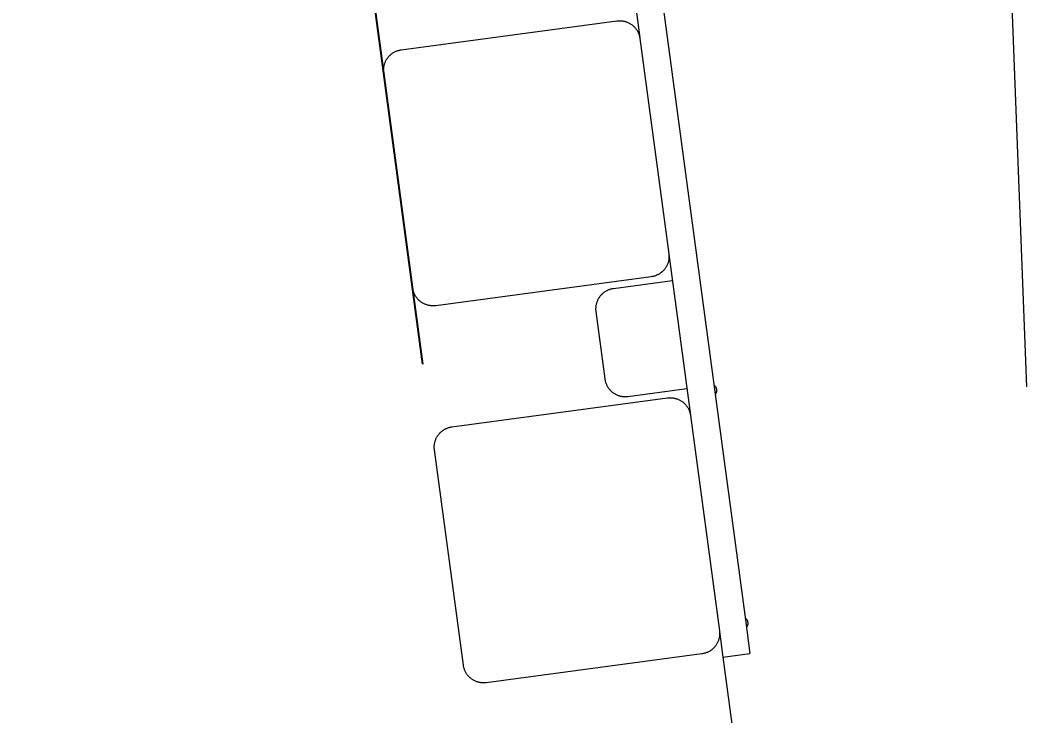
# Model space of a CAD drawing. Header units: inches. Extents: x -12 to 193, y -19 to 105.
# Drawn here: x 169.63 to 175.46, y 88.19 to 92.22 of the extents above; entities that cross this region are included whole.
import ezdxf

# ---------------------------------------------------------------- set-up
doc = ezdxf.new("R2010")
doc.units = ezdxf.units.IN
doc.layers.add('ZANO_R', color=7, linetype='Continuous', lineweight=0)
doc.layers.add('ZANO_W', color=1, linetype='Continuous', lineweight=0)
doc.styles.get("Standard").update_dxf_attribs({"font": 'arial.ttf'})
doc.dimstyles.new('amerykanie', dxfattribs={"dimtxt": 50, "dimasz": 50, "dimexe": 0.5, "dimexo": 0.5, "dimgap": 1, "dimtad": 1, "dimdec": 0, "dimzin": 0, "dimlunit": 5, "dimtxsty": 'Standard', "dimcen": 0.09, "dimclrd": 1, "dimclre": 1, "dimclrt": 1, "dimazin": 0, "dimtfac": 1, "dimtdec": 0, "dimtmove": 0, "dimatfit": 3, "dimfxl": 1, "dimtzin": 0, "dimarcsym": 1})

# ---------------------------------------------------------------- blocks, each defined once
blk = doc.blocks.new('*D370')
at = {"layer": 'ZANO_W', "color": 1, "lineweight": -2}
blk.add_line((171.9607, 90.2232), (171.5194, 93.5121), dxfattribs=at)
for start, end in [(78.71905, 88.18049), (97.64193, 180), (189.46144, 198.92289)]:
    blk.add_arc((172.3921, 87.0078), 6.0626, start, end, dxfattribs=at)
at = {"layer": 'ZANO_W', "color": 1}
for points in [[(172.5761, 93.2338), (172.5931, 92.9009), (171.5859, 93.0166)], [(166.5781, 86.025), (166.2459, 85.9975), (166.3295, 87.0078)]]:
    blk.add_solid(points, dxfattribs=at)
at = {"layer": 'ZANO_W', "color": 1, "insert": (166.8203, 91.8819), "char_height": 1.625, "attachment_point": 5, "rotation": 48.82097}
blk.add_mtext("82%%d21'", dxfattribs=at)

msp = doc.modelspace()

# ---------------------------------------------------------------- linework, layer by layer
at = {"layer": 'ZANO_R'}
for p, q in [((171.91266, 103.01551), (173.82781, 88.74185)), ((175.45768, 90.09261), (175.07388, 100.10631)), ((173.09146, 93.04567), (173.21641, 92.11438)), ((171.83534, 92.0456), (173.08399, 92.21313)), ((173.08399, 92.21313), (173.088, 92.2136)), ((173.088, 92.2136), (173.09202, 92.21393)), ((173.09202, 92.21393), (173.09605, 92.21412)), ((173.09605, 92.21412), (173.10008, 92.21418)), ((173.10008, 92.21418), (173.10411, 92.2141)), ((173.10411, 92.2141), (173.10814, 92.21388)), ((173.10814, 92.21388), (173.11215, 92.21352)), ((173.11215, 92.21352), (173.11616, 92.21303)), ((173.11616, 92.21303), (173.12014, 92.2124)), ((173.12014, 92.2124), (173.1241, 92.21163)), ((173.1241, 92.21163), (173.12803, 92.21073)), ((173.12803, 92.21073), (173.13193, 92.2097)), ((173.13193, 92.2097), (173.13579, 92.20853)), ((173.13579, 92.20853), (173.13961, 92.20723)), ((173.13961, 92.20723), (173.14338, 92.20581)), ((173.14338, 92.20581), (173.1471, 92.20425)), ((173.1471, 92.20425), (173.15077, 92.20257)), ((173.15077, 92.20257), (173.15437, 92.20076)), ((173.15437, 92.20076), (173.15792, 92.19884)), ((173.15792, 92.19884), (173.16139, 92.19679)), ((173.16139, 92.19679), (173.16479, 92.19462)), ((173.16479, 92.19462), (173.16812, 92.19234)), ((173.16812, 92.19234), (173.17137, 92.18995)), ((173.17137, 92.18995), (173.17453, 92.18745)), ((173.17453, 92.18745), (173.17761, 92.18484)), ((173.17761, 92.18484), (173.18059, 92.18213)), ((173.18059, 92.18213), (173.18348, 92.17932)), ((173.18348, 92.17932), (173.18628, 92.17641)), ((173.18628, 92.17641), (173.18897, 92.17341)), ((173.18897, 92.17341), (173.19156, 92.17031)), ((173.19156, 92.17031), (173.19404, 92.16713)), ((173.19404, 92.16713), (173.19641, 92.16387)), ((173.19641, 92.16387), (173.19867, 92.16053)), ((173.19867, 92.16053), (173.20081, 92.15711)), ((173.20081, 92.15711), (173.20284, 92.15363)), ((173.20284, 92.15363), (173.20474, 92.15007)), ((173.20474, 92.15007), (173.20652, 92.14645)), ((173.20652, 92.14645), (173.20818, 92.14278)), ((173.20818, 92.14278), (173.20971, 92.13905)), ((173.20971, 92.13905), (173.21112, 92.13527)), ((173.21112, 92.13527), (173.21239, 92.13144)), ((173.21239, 92.13144), (173.21353, 92.12757)), ((173.21353, 92.12757), (173.21454, 92.12367)), ((173.21454, 92.12367), (173.21541, 92.11973)), ((173.21541, 92.11973), (173.21616, 92.11577)), ((173.21616, 92.11577), (173.21676, 92.11178)), ((173.21676, 92.11178), (173.3843, 90.86313)), ((171.75033, 91.99023), (171.75249, 91.99363)), ((171.75249, 91.99363), (171.75477, 91.99696)), ((171.75477, 91.99696), (171.75717, 92.0002)), ((171.75717, 92.0002), (171.75967, 92.00337)), ((171.75967, 92.00337), (171.76227, 92.00644)), ((171.76227, 92.00644), (171.76499, 92.00943)), ((171.76499, 92.00943), (171.7678, 92.01232)), ((171.7678, 92.01232), (171.77071, 92.01511)), ((171.77071, 92.01511), (171.77371, 92.01781)), ((171.77371, 92.01781), (171.7768, 92.02039)), ((171.7768, 92.02039), (171.77998, 92.02287)), ((171.77998, 92.02287), (171.78324, 92.02525)), ((171.78324, 92.02525), (171.78659, 92.0275)), ((171.78659, 92.0275), (171.79, 92.02965)), ((171.79, 92.02965), (171.79349, 92.03167)), ((171.79349, 92.03167), (171.79705, 92.03358)), ((171.79705, 92.03358), (171.80066, 92.03536)), ((171.80066, 92.03536), (171.80434, 92.03702)), ((171.80434, 92.03702), (171.80807, 92.03855)), ((171.80807, 92.03855), (171.81185, 92.03995)), ((171.81185, 92.03995), (171.81568, 92.04123)), ((171.81568, 92.04123), (171.81955, 92.04237)), ((171.81955, 92.04237), (171.82345, 92.04338)), ((171.82345, 92.04338), (171.82739, 92.04425)), ((171.82739, 92.04425), (171.83135, 92.04499)), ((171.83135, 92.04499), (171.83534, 92.0456)), ((171.73302, 91.93295), (171.73324, 91.93697)), ((171.73324, 91.93697), (171.73359, 91.94099)), ((171.73359, 91.94099), (171.73409, 91.94499)), ((171.73409, 91.94499), (171.73472, 91.94898)), ((171.73472, 91.94898), (171.73548, 91.95294)), ((171.73548, 91.95294), (171.73638, 91.95687)), ((171.73638, 91.95687), (171.73742, 91.96077)), ((171.73742, 91.96077), (171.73859, 91.96463)), ((171.73859, 91.96463), (171.73988, 91.96845)), ((171.73988, 91.96845), (171.74131, 91.97222)), ((171.74131, 91.97222), (171.74287, 91.97594)), ((171.74287, 91.97594), (171.74455, 91.9796)), ((171.74455, 91.9796), (171.74635, 91.98321)), ((171.74635, 91.98321), (171.74828, 91.98675)), ((171.74828, 91.98675), (171.75033, 91.99023)), ((171.73294, 91.92891), (171.73302, 91.93295)), ((171.73299, 91.92488), (171.73294, 91.92891)), ((171.73319, 91.92085), (171.73299, 91.92488)), ((171.73352, 91.91683), (171.73319, 91.92085)), ((171.73398, 91.91283), (171.73352, 91.91683)), ((171.90152, 90.66418), (171.73398, 91.91283)), ((173.38356, 90.82698), (173.3828, 90.82302)), ((173.38419, 90.83096), (173.38356, 90.82698)), ((173.38469, 90.83496), (173.38419, 90.83096)), ((173.3843, 90.86313), (173.38476, 90.85912)), ((173.38464, 90.86053), (173.5096, 89.92923)), ((173.38504, 90.83898), (173.38469, 90.83496)), ((173.38476, 90.85912), (173.38509, 90.8551)), ((173.38526, 90.84301), (173.38504, 90.83898)), ((173.38509, 90.8551), (173.38529, 90.85107)), ((173.38534, 90.84704), (173.38526, 90.84301)), ((173.38529, 90.85107), (173.38534, 90.84704)), ((173.35601, 90.76951), (173.35329, 90.76653)), ((173.35861, 90.77259), (173.35601, 90.76951)), ((173.36112, 90.77575), (173.35861, 90.77259)), ((173.36351, 90.779), (173.36112, 90.77575)), ((173.36579, 90.78232), (173.36351, 90.779)), ((173.36795, 90.78573), (173.36579, 90.78232)), ((173.37, 90.7892), (173.36795, 90.78573)), ((173.37193, 90.79274), (173.37, 90.7892)), ((173.37373, 90.79635), (173.37193, 90.79274)), ((173.37541, 90.80002), (173.37373, 90.79635)), ((173.37697, 90.80374), (173.37541, 90.80002)), ((173.3784, 90.80751), (173.37697, 90.80374)), ((173.3797, 90.81133), (173.3784, 90.80751)), ((173.38086, 90.81519), (173.3797, 90.81133)), ((173.3819, 90.81909), (173.38086, 90.81519)), ((173.3828, 90.82302), (173.3819, 90.81909)), ((173.28294, 90.73036), (172.03429, 90.56282)), ((173.28693, 90.73096), (173.28294, 90.73036)), ((173.29089, 90.7317), (173.28693, 90.73096)), ((173.29483, 90.73258), (173.29089, 90.7317)), ((173.29873, 90.73359), (173.29483, 90.73258)), ((173.3026, 90.73473), (173.29873, 90.73359)), ((173.30643, 90.736), (173.3026, 90.73473)), ((173.31021, 90.7374), (173.30643, 90.736)), ((173.31394, 90.73894), (173.31021, 90.7374)), ((173.31762, 90.74059), (173.31394, 90.73894)), ((173.32124, 90.74238), (173.31762, 90.74059)), ((173.32479, 90.74428), (173.32124, 90.74238)), ((173.32828, 90.74631), (173.32479, 90.74428)), ((173.33169, 90.74845), (173.32828, 90.74631)), ((173.33504, 90.75071), (173.33169, 90.74845)), ((173.3383, 90.75308), (173.33504, 90.75071)), ((173.34148, 90.75556), (173.3383, 90.75308)), ((173.34457, 90.75815), (173.34148, 90.75556)), ((173.34757, 90.76084), (173.34457, 90.75815)), ((173.35048, 90.76363), (173.34757, 90.76084)), ((173.35329, 90.76653), (173.35048, 90.76363)), ((171.90213, 90.66019), (171.90152, 90.66418)), ((171.90287, 90.65622), (171.90213, 90.66019)), ((171.90374, 90.65229), (171.90287, 90.65622)), ((171.90475, 90.64838), (171.90374, 90.65229)), ((173.03208, 90.65256), (173.0284, 90.6509)), ((173.03581, 90.65409), (173.03208, 90.65256)), ((173.03959, 90.65549), (173.03581, 90.65409)), ((173.04342, 90.65676), (173.03959, 90.65549)), ((173.04728, 90.65791), (173.04342, 90.65676)), ((173.05119, 90.65891), (173.04728, 90.65791)), ((173.05513, 90.65979), (173.05119, 90.65891)), ((173.05909, 90.66053), (173.05513, 90.65979)), ((173.06308, 90.66113), (173.05909, 90.66053)), ((173.40524, 90.70704), (173.06308, 90.66113)), ((171.90589, 90.64451), (171.90475, 90.64838)), ((171.90716, 90.64069), (171.90589, 90.64451)), ((171.90857, 90.63691), (171.90716, 90.64069)), ((171.9101, 90.63318), (171.90857, 90.63691)), ((171.91176, 90.6295), (171.9101, 90.63318)), ((171.91354, 90.62588), (171.91176, 90.6295)), ((171.91544, 90.62233), (171.91354, 90.62588)), ((171.91747, 90.61884), (171.91544, 90.62233)), ((171.91961, 90.61542), (171.91747, 90.61884)), ((171.92187, 90.61208), (171.91961, 90.61542)), ((171.92424, 90.60882), (171.92187, 90.61208)), ((171.92672, 90.60564), (171.92424, 90.60882)), ((171.92931, 90.60255), (171.92672, 90.60564)), ((171.932, 90.59954), (171.92931, 90.60255)), ((171.9348, 90.59664), (171.932, 90.59954)), ((171.93769, 90.59382), (171.9348, 90.59664)), ((171.94067, 90.59111), (171.93769, 90.59382)), ((172.97229, 90.59514), (172.9706, 90.59148)), ((172.97409, 90.59875), (172.97229, 90.59514)), ((172.97602, 90.60229), (172.97409, 90.59875)), ((172.97807, 90.60577), (172.97602, 90.60229)), ((172.98023, 90.60917), (172.97807, 90.60577)), ((172.98251, 90.6125), (172.98023, 90.60917)), ((172.9849, 90.61574), (172.98251, 90.6125)), ((172.9874, 90.61891), (172.9849, 90.61574)), ((172.99001, 90.62198), (172.9874, 90.61891)), ((172.99272, 90.62497), (172.99001, 90.62198)), ((172.99554, 90.62786), (172.99272, 90.62497)), ((172.99845, 90.63065), (172.99554, 90.62786)), ((173.00145, 90.63334), (172.99845, 90.63065)), ((173.00454, 90.63593), (173.00145, 90.63334)), ((173.00772, 90.63841), (173.00454, 90.63593)), ((173.01098, 90.64078), (173.00772, 90.63841)), ((173.01432, 90.64304), (173.01098, 90.64078)), ((173.01774, 90.64519), (173.01432, 90.64304)), ((173.02123, 90.64721), (173.01774, 90.64519)), ((173.02478, 90.64912), (173.02123, 90.64721)), ((173.0284, 90.6509), (173.02478, 90.64912)), ((171.94375, 90.5885), (171.94067, 90.59111)), ((171.94691, 90.586), (171.94375, 90.5885)), ((171.95016, 90.58361), (171.94691, 90.586)), ((171.95349, 90.58133), (171.95016, 90.58361)), ((171.95689, 90.57916), (171.95349, 90.58133)), ((171.96036, 90.57712), (171.95689, 90.57916)), ((171.96391, 90.57519), (171.96036, 90.57712)), ((171.96751, 90.57338), (171.96391, 90.57519)), ((171.97118, 90.5717), (171.96751, 90.57338)), ((171.9749, 90.57015), (171.97118, 90.5717)), ((171.97867, 90.56872), (171.9749, 90.57015)), ((171.98249, 90.56742), (171.97867, 90.56872)), ((171.98635, 90.56626), (171.98249, 90.56742)), ((171.99025, 90.56522), (171.98635, 90.56626)), ((171.99418, 90.56432), (171.99025, 90.56522)), ((171.99814, 90.56356), (171.99418, 90.56432)), ((172.00212, 90.56292), (171.99814, 90.56356)), ((172.00613, 90.56243), (172.00212, 90.56292)), ((172.01014, 90.56207), (172.00613, 90.56243)), ((172.01417, 90.56185), (172.01014, 90.56207)), ((172.0182, 90.56177), (172.01417, 90.56185)), ((172.02224, 90.56183), (172.0182, 90.56177)), ((172.02626, 90.56202), (172.02224, 90.56183)), ((172.03028, 90.56235), (172.02626, 90.56202)), ((172.03429, 90.56282), (172.03028, 90.56235)), ((172.96076, 90.54849), (172.96067, 90.54445)), ((172.96067, 90.54445), (172.96073, 90.54042)), ((172.96073, 90.54042), (172.96092, 90.53639)), ((172.96098, 90.55251), (172.96076, 90.54849)), ((172.96092, 90.53639), (172.96125, 90.53237)), ((172.96133, 90.55653), (172.96098, 90.55251)), ((172.96183, 90.56053), (172.96133, 90.55653)), ((172.96246, 90.56452), (172.96183, 90.56053)), ((172.96322, 90.56848), (172.96246, 90.56452)), ((172.96412, 90.57241), (172.96322, 90.56848)), ((172.96516, 90.5763), (172.96412, 90.57241)), ((172.96632, 90.58017), (172.96516, 90.5763)), ((172.96762, 90.58398), (172.96632, 90.58017)), ((172.96905, 90.58776), (172.96762, 90.58398)), ((172.9706, 90.59148), (172.96905, 90.58776)), ((172.96125, 90.53237), (172.96172, 90.52837)), ((172.96172, 90.52837), (173.01408, 90.13816)), ((173.01408, 90.13816), (173.01468, 90.13418)), ((173.01468, 90.13418), (173.01542, 90.13021)), ((173.01542, 90.13021), (173.0163, 90.12627)), ((173.0163, 90.12627), (173.01731, 90.12237)), ((173.01731, 90.12237), (173.01845, 90.1185)), ((173.01845, 90.1185), (173.01972, 90.11468)), ((173.01972, 90.11468), (173.02112, 90.11089)), ((173.02112, 90.11089), (173.02266, 90.10716)), ((173.02266, 90.10716), (173.02431, 90.10349)), ((173.02431, 90.10349), (173.0261, 90.09987)), ((173.0261, 90.09987), (173.028, 90.09631)), ((173.028, 90.09631), (173.03003, 90.09283)), ((173.03003, 90.09283), (173.03217, 90.08941)), ((173.03217, 90.08941), (173.03443, 90.08607)), ((173.03443, 90.08607), (173.0368, 90.08281)), ((173.0368, 90.08281), (173.03928, 90.07963)), ((173.03928, 90.07963), (173.04187, 90.07653)), ((173.04187, 90.07653), (173.04456, 90.07353)), ((173.04456, 90.07353), (173.04735, 90.07062)), ((173.04735, 90.07062), (173.05025, 90.06781)), ((173.14685, 90.03681), (173.48901, 90.08272)), ((173.64509, 90.10366), (173.64614, 90.10283)), ((173.64614, 90.10283), (173.64717, 90.10196)), ((173.64717, 90.10196), (173.64816, 90.10105)), ((173.64816, 90.10105), (173.64913, 90.10012)), ((173.64913, 90.10012), (173.65006, 90.09915)), ((173.65006, 90.09915), (173.65095, 90.09814)), ((173.65095, 90.09814), (173.65182, 90.09711)), ((173.65182, 90.09711), (173.65264, 90.09605)), ((173.65264, 90.09605), (173.65343, 90.09497)), ((173.65343, 90.09497), (173.65419, 90.09385)), ((173.65419, 90.09385), (173.6549, 90.09271)), ((173.6549, 90.09271), (173.65558, 90.09155)), ((173.65558, 90.09155), (173.65621, 90.09037)), ((173.65621, 90.09037), (173.65681, 90.08916)), ((173.65681, 90.08916), (173.65736, 90.08793)), ((173.65736, 90.08793), (173.65787, 90.08669)), ((173.65787, 90.08669), (173.65834, 90.08543)), ((173.65834, 90.08543), (173.65876, 90.08416)), ((173.65876, 90.08416), (173.65914, 90.08287)), ((173.65914, 90.08287), (173.65948, 90.08156)), ((173.65948, 90.08156), (173.65977, 90.08025)), ((173.65977, 90.08025), (173.66002, 90.07893)), ((173.66002, 90.07893), (173.66022, 90.0776)), ((173.66022, 90.0776), (173.66037, 90.07627)), ((173.66047, 90.06955), (173.66035, 90.06821)), ((173.66037, 90.07627), (173.66048, 90.07493)), ((173.66054, 90.0709), (173.66047, 90.06955)), ((173.66048, 90.07493), (173.66055, 90.07358)), ((173.66057, 90.07224), (173.66054, 90.0709)), ((173.66055, 90.07358), (173.66057, 90.07224)), ((172.12853, 89.86045), (173.37718, 90.02799)), ((173.05025, 90.06781), (173.05323, 90.0651)), ((173.05323, 90.0651), (173.05631, 90.06249)), ((173.05631, 90.06249), (173.05947, 90.05999)), ((173.05947, 90.05999), (173.06272, 90.0576)), ((173.06272, 90.0576), (173.06604, 90.05532)), ((173.06604, 90.05532), (173.06945, 90.05315)), ((173.06945, 90.05315), (173.07292, 90.0511)), ((173.07292, 90.0511), (173.07646, 90.04918)), ((173.07646, 90.04918), (173.08007, 90.04737)), ((173.08007, 90.04737), (173.08374, 90.04569)), ((173.08374, 90.04569), (173.08746, 90.04413)), ((173.08746, 90.04413), (173.09123, 90.04271)), ((173.09123, 90.04271), (173.09505, 90.04141)), ((173.09505, 90.04141), (173.09891, 90.04024)), ((173.09891, 90.04024), (173.10281, 90.03921)), ((173.10281, 90.03921), (173.10674, 90.03831)), ((173.10674, 90.03831), (173.1107, 90.03754)), ((173.1107, 90.03754), (173.11468, 90.03691)), ((173.11468, 90.03691), (173.11868, 90.03642)), ((173.11868, 90.03642), (173.1227, 90.03606)), ((173.1227, 90.03606), (173.12673, 90.03584)), ((173.12673, 90.03584), (173.13076, 90.03576)), ((173.13076, 90.03576), (173.13479, 90.03582)), ((173.13479, 90.03582), (173.13882, 90.03601)), ((173.13882, 90.03601), (173.14284, 90.03634)), ((173.14284, 90.03634), (173.14685, 90.03681)), ((173.37718, 90.02799), (173.38119, 90.02846)), ((173.38119, 90.02846), (173.38521, 90.02879)), ((173.38521, 90.02879), (173.38923, 90.02898)), ((173.38923, 90.02898), (173.39327, 90.02904)), ((173.39327, 90.02904), (173.3973, 90.02896)), ((173.3973, 90.02896), (173.40133, 90.02874)), ((173.40133, 90.02874), (173.40534, 90.02838)), ((173.40534, 90.02838), (173.40935, 90.02789)), ((173.40935, 90.02789), (173.41333, 90.02726)), ((173.41333, 90.02726), (173.41729, 90.02649)), ((173.41729, 90.02649), (173.42122, 90.02559)), ((173.42122, 90.02559), (173.42512, 90.02456)), ((173.42512, 90.02456), (173.42898, 90.02339)), ((173.42898, 90.02339), (173.4328, 90.02209)), ((173.4328, 90.02209), (173.43657, 90.02066)), ((173.43657, 90.02066), (173.44029, 90.01911)), ((173.44029, 90.01911), (173.44396, 90.01743)), ((173.44396, 90.01743), (173.44756, 90.01562)), ((173.44756, 90.01562), (173.4511, 90.01369)), ((173.4511, 90.01369), (173.45458, 90.01165)), ((173.45458, 90.01165), (173.45798, 90.00948)), ((173.65329, 90.04956), (173.65249, 90.04848)), ((173.65405, 90.05067), (173.65329, 90.04956)), ((173.65477, 90.0518), (173.65405, 90.05067)), ((173.65545, 90.05296), (173.65477, 90.0518)), ((173.6561, 90.05414), (173.65545, 90.05296)), ((173.6567, 90.05534), (173.6561, 90.05414)), ((173.65726, 90.05656), (173.6567, 90.05534)), ((173.65778, 90.05781), (173.65726, 90.05656)), ((173.65825, 90.05906), (173.65778, 90.05781)), ((173.65868, 90.06034), (173.65825, 90.05906)), ((173.65907, 90.06162), (173.65868, 90.06034)), ((173.65942, 90.06292), (173.65907, 90.06162)), ((173.65972, 90.06423), (173.65942, 90.06292)), ((173.65997, 90.06555), (173.65972, 90.06423)), ((173.66018, 90.06688), (173.65997, 90.06555)), ((173.66035, 90.06821), (173.66018, 90.06688)), ((173.45798, 90.00948), (173.46131, 90.0072)), ((173.46131, 90.0072), (173.46456, 90.00481)), ((173.46456, 90.00481), (173.46772, 90.00231)), ((173.46772, 90.00231), (173.47079, 89.9997)), ((173.47079, 89.9997), (173.47378, 89.99699)), ((173.47378, 89.99699), (173.47667, 89.99418)), ((173.47667, 89.99418), (173.47946, 89.99127)), ((173.47946, 89.99127), (173.48216, 89.98827)), ((173.48216, 89.98827), (173.48475, 89.98517)), ((173.48475, 89.98517), (173.48723, 89.98199)), ((173.48723, 89.98199), (173.4896, 89.97873)), ((173.4896, 89.97873), (173.49186, 89.97539)), ((173.49186, 89.97539), (173.494, 89.97197)), ((173.494, 89.97197), (173.49602, 89.96849)), ((173.49602, 89.96849), (173.49793, 89.96493)), ((173.49793, 89.96493), (173.49971, 89.96131)), ((173.49971, 89.96131), (173.50137, 89.95764)), ((173.50137, 89.95764), (173.5029, 89.95391)), ((173.5029, 89.95391), (173.5043, 89.95012)), ((173.5043, 89.95012), (173.50558, 89.9463)), ((173.50558, 89.9463), (173.50672, 89.94243)), ((173.50672, 89.94243), (173.50773, 89.93852)), ((173.50773, 89.93852), (173.5086, 89.93459)), ((173.5086, 89.93459), (173.50934, 89.93062)), ((173.50934, 89.93062), (173.50995, 89.92664)), ((173.50995, 89.92664), (173.67748, 88.67798)), ((172.06999, 89.83525), (172.07317, 89.83773)), ((172.07317, 89.83773), (172.07643, 89.8401)), ((172.07643, 89.8401), (172.07977, 89.84236)), ((172.07977, 89.84236), (172.08319, 89.84451)), ((172.08319, 89.84451), (172.08668, 89.84653)), ((172.08668, 89.84653), (172.09023, 89.84844)), ((172.09023, 89.84844), (172.09385, 89.85022)), ((172.09385, 89.85022), (172.09753, 89.85188)), ((172.09753, 89.85188), (172.10126, 89.85341)), ((172.10126, 89.85341), (172.10504, 89.85481)), ((172.10504, 89.85481), (172.10887, 89.85608)), ((172.10887, 89.85608), (172.11273, 89.85723)), ((172.11273, 89.85723), (172.11664, 89.85823)), ((172.11664, 89.85823), (172.12058, 89.85911)), ((172.12058, 89.85911), (172.12454, 89.85985)), ((172.12454, 89.85985), (172.12853, 89.86045)), ((172.03061, 89.77562), (172.03177, 89.77949)), ((172.03177, 89.77949), (172.03307, 89.7833)), ((172.03307, 89.7833), (172.0345, 89.78708)), ((172.0345, 89.78708), (172.03605, 89.7908)), ((172.03605, 89.7908), (172.03774, 89.79446)), ((172.03774, 89.79446), (172.03954, 89.79807)), ((172.03954, 89.79807), (172.04147, 89.80161)), ((172.04147, 89.80161), (172.04352, 89.80509)), ((172.04352, 89.80509), (172.04568, 89.80849)), ((172.04568, 89.80849), (172.04796, 89.81181)), ((172.04796, 89.81181), (172.05035, 89.81506)), ((172.05035, 89.81506), (172.05285, 89.81823)), ((172.05285, 89.81823), (172.05546, 89.8213)), ((172.05546, 89.8213), (172.05817, 89.82429)), ((172.05817, 89.82429), (172.06099, 89.82718)), ((172.06099, 89.82718), (172.0639, 89.82997)), ((172.0639, 89.82997), (172.0669, 89.83266)), ((172.0669, 89.83266), (172.06999, 89.83525)), ((172.02612, 89.74377), (172.02621, 89.74781)), ((172.02618, 89.73974), (172.02612, 89.74377)), ((172.02637, 89.73571), (172.02618, 89.73974)), ((172.02621, 89.74781), (172.02643, 89.75183)), ((172.0267, 89.73169), (172.02637, 89.73571)), ((172.02643, 89.75183), (172.02678, 89.75585)), ((172.02717, 89.72769), (172.0267, 89.73169)), ((172.02678, 89.75585), (172.02728, 89.75985)), ((172.19471, 88.47903), (172.02717, 89.72769)), ((172.02728, 89.75985), (172.02791, 89.76384)), ((172.02791, 89.76384), (172.02867, 89.7678)), ((172.02867, 89.7678), (172.02957, 89.77173)), ((172.02957, 89.77173), (172.03061, 89.77562)), ((173.82616, 88.75411), (173.82722, 88.75327)), ((173.82722, 88.75327), (173.82824, 88.75241)), ((173.82781, 88.74185), (173.85398, 88.54675)), ((173.82824, 88.75241), (173.82924, 88.7515)), ((173.82924, 88.7515), (173.8302, 88.75056)), ((173.8302, 88.75056), (173.83113, 88.74959)), ((173.83113, 88.74959), (173.83203, 88.74859)), ((173.83203, 88.74859), (173.83289, 88.74756)), ((173.83289, 88.74756), (173.83372, 88.7465)), ((173.83372, 88.7465), (173.83451, 88.74542)), ((173.83451, 88.74542), (173.83526, 88.7443)), ((173.83526, 88.7443), (173.83598, 88.74316)), ((173.83598, 88.74316), (173.83665, 88.742)), ((173.83665, 88.742), (173.83729, 88.74082)), ((173.83729, 88.74082), (173.83788, 88.73961)), ((173.83788, 88.73961), (173.83843, 88.73838)), ((173.83843, 88.73838), (173.83894, 88.73714)), ((173.83894, 88.73714), (173.83941, 88.73588)), ((173.83941, 88.73588), (173.83984, 88.7346)), ((173.83984, 88.7346), (173.84022, 88.73331)), ((173.84022, 88.73331), (173.84055, 88.73201)), ((173.84055, 88.73201), (173.84084, 88.7307)), ((173.84084, 88.7307), (173.84109, 88.72938)), ((173.84109, 88.72938), (173.84129, 88.72805)), ((173.84129, 88.72805), (173.84145, 88.72672)), ((173.67748, 88.67798), (173.67795, 88.67398)), ((173.67783, 88.67539), (173.6979, 88.5258)), ((173.67795, 88.67398), (173.67828, 88.66996)), ((173.67828, 88.66996), (173.67848, 88.66593)), ((173.83436, 88.70001), (173.83357, 88.69893)), ((173.83512, 88.70112), (173.83436, 88.70001)), ((173.83584, 88.70225), (173.83512, 88.70112)), ((173.83653, 88.70341), (173.83584, 88.70225)), ((173.83717, 88.70459), (173.83653, 88.70341)), ((173.83777, 88.70579), (173.83717, 88.70459)), ((173.83833, 88.70701), (173.83777, 88.70579)), ((173.83885, 88.70825), (173.83833, 88.70701)), ((173.83933, 88.70951), (173.83885, 88.70825)), ((173.83976, 88.71078), (173.83933, 88.70951)), ((173.84015, 88.71207), (173.83976, 88.71078)), ((173.84049, 88.71337), (173.84015, 88.71207)), ((173.84079, 88.71468), (173.84049, 88.71337)), ((173.84105, 88.716), (173.84079, 88.71468)), ((173.84126, 88.71733), (173.84105, 88.716)), ((173.84142, 88.71866), (173.84126, 88.71733)), ((173.84154, 88.72), (173.84142, 88.71866)), ((173.84145, 88.72672), (173.84156, 88.72538)), ((173.84161, 88.72134), (173.84154, 88.72)), ((173.84156, 88.72538), (173.84162, 88.72403)), ((173.84164, 88.72269), (173.84161, 88.72134)), ((173.84162, 88.72403), (173.84164, 88.72269)), ((173.66692, 88.61121), (173.66512, 88.6076)), ((173.6686, 88.61487), (173.66692, 88.61121)), ((173.67016, 88.61859), (173.6686, 88.61487)), ((173.67159, 88.62237), (173.67016, 88.61859)), ((173.67288, 88.62619), (173.67159, 88.62237)), ((173.67405, 88.63005), (173.67288, 88.62619)), ((173.67508, 88.63394), (173.67405, 88.63005)), ((173.67598, 88.63788), (173.67508, 88.63394)), ((173.67675, 88.64183), (173.67598, 88.63788)), ((173.67738, 88.64582), (173.67675, 88.64183)), ((173.67787, 88.64982), (173.67738, 88.64582)), ((173.67823, 88.65384), (173.67787, 88.64982)), ((173.67845, 88.65787), (173.67823, 88.65384)), ((173.67853, 88.6619), (173.67845, 88.65787)), ((173.67848, 88.66593), (173.67853, 88.6619)), ((173.60713, 88.55379), (173.6034, 88.55226)), ((173.61081, 88.55545), (173.60713, 88.55379)), ((173.61442, 88.55723), (173.61081, 88.55545)), ((173.61798, 88.55914), (173.61442, 88.55723)), ((173.62147, 88.56116), (173.61798, 88.55914)), ((173.62488, 88.56331), (173.62147, 88.56116)), ((173.62822, 88.56557), (173.62488, 88.56331)), ((173.63149, 88.56794), (173.62822, 88.56557)), ((173.63467, 88.57042), (173.63149, 88.56794)), ((173.63776, 88.57301), (173.63467, 88.57042)), ((173.64076, 88.5757), (173.63776, 88.57301)), ((173.64367, 88.57849), (173.64076, 88.5757)), ((173.64648, 88.58138), (173.64367, 88.57849)), ((173.64919, 88.58437), (173.64648, 88.58138)), ((173.6518, 88.58744), (173.64919, 88.58437)), ((173.6543, 88.59061), (173.6518, 88.58744)), ((173.6567, 88.59386), (173.6543, 88.59061)), ((173.65898, 88.59718), (173.6567, 88.59386)), ((173.66114, 88.60058), (173.65898, 88.59718)), ((173.66319, 88.60406), (173.66114, 88.60058)), ((173.66512, 88.6076), (173.66319, 88.60406)), ((173.57613, 88.54522), (172.32748, 88.37768)), ((173.58012, 88.54582), (173.57613, 88.54522)), ((173.58408, 88.54656), (173.58012, 88.54582)), ((173.58802, 88.54744), (173.58408, 88.54656)), ((173.59192, 88.54844), (173.58802, 88.54744)), ((173.59579, 88.54959), (173.59192, 88.54844)), ((173.59962, 88.55086), (173.59579, 88.54959)), ((173.6034, 88.55226), (173.59962, 88.55086)), ((173.6979, 88.5258), (173.85398, 88.54675)), ((173.6979, 88.5258), (173.84875, 87.4015)), ((172.19531, 88.47505), (172.19471, 88.47903)), ((172.19605, 88.47108), (172.19531, 88.47505)), ((172.19693, 88.46715), (172.19605, 88.47108)), ((172.19794, 88.46324), (172.19693, 88.46715)), ((172.19908, 88.45937), (172.19794, 88.46324)), ((172.20035, 88.45555), (172.19908, 88.45937)), ((172.20176, 88.45177), (172.20035, 88.45555)), ((172.20329, 88.44803), (172.20176, 88.45177)), ((172.20495, 88.44436), (172.20329, 88.44803)), ((172.20673, 88.44074), (172.20495, 88.44436)), ((172.20863, 88.43719), (172.20673, 88.44074)), ((172.21066, 88.4337), (172.20863, 88.43719)), ((172.2128, 88.43028), (172.21066, 88.4337)), ((172.21506, 88.42694), (172.2128, 88.43028)), ((172.21743, 88.42368), (172.21506, 88.42694)), ((172.21991, 88.4205), (172.21743, 88.42368)), ((172.2225, 88.4174), (172.21991, 88.4205)), ((172.22519, 88.4144), (172.2225, 88.4174)), ((172.22799, 88.41149), (172.22519, 88.4144)), ((172.23088, 88.40868), (172.22799, 88.41149)), ((172.23386, 88.40597), (172.23088, 88.40868)), ((172.23694, 88.40336), (172.23386, 88.40597)), ((172.2401, 88.40086), (172.23694, 88.40336)), ((172.24335, 88.39847), (172.2401, 88.40086)), ((172.24668, 88.39619), (172.24335, 88.39847)), ((172.25008, 88.39402), (172.24668, 88.39619)), ((172.25355, 88.39198), (172.25008, 88.39402)), ((172.2571, 88.39005), (172.25355, 88.39198)), ((172.2607, 88.38824), (172.2571, 88.39005)), ((172.26437, 88.38656), (172.2607, 88.38824)), ((172.26809, 88.38501), (172.26437, 88.38656)), ((172.27186, 88.38358), (172.26809, 88.38501)), ((172.27568, 88.38228), (172.27186, 88.38358)), ((172.27954, 88.38111), (172.27568, 88.38228)), ((172.28344, 88.38008), (172.27954, 88.38111)), ((172.28737, 88.37918), (172.28344, 88.38008)), ((172.29133, 88.37841), (172.28737, 88.37918)), ((172.29531, 88.37778), (172.29133, 88.37841)), ((172.29931, 88.37729), (172.29531, 88.37778)), ((172.30333, 88.37693), (172.29931, 88.37729)), ((172.30736, 88.37671), (172.30333, 88.37693)), ((172.31139, 88.37663), (172.30736, 88.37671)), ((172.31542, 88.37669), (172.31139, 88.37663)), ((172.31945, 88.37688), (172.31542, 88.37669)), ((172.32347, 88.37721), (172.31945, 88.37688)), ((172.32748, 88.37768), (172.32347, 88.37721))]:
    msp.add_line(p, q, dxfattribs=at)

# ---------------------------------------------------------------- dimensions: what is measured, and where the dimension line sits
at = {"layer": 'ZANO_W'}
dim = msp.add_angular_dim_2l(base=(168.90655, 91.96824), line1=((-8.53504, 87.0078), (193.01922, 87.0078)), line2=((172.19471, 88.47903), (172.02717, 89.72769)), dimstyle='amerykanie', override={"dimtxt": 1.625, "dimasz": 1, "dimgap": 0.5, "dimdec": 4, "dimaunit": 1, "dimadec": 1, "dimtdec": 4, "dimtmove": 1, "dimfrac": 2}, dxfattribs=at)
dim.commit()
dim.dimension.update_dxf_attribs({"geometry": '*D370', "text_midpoint": (166.82034, 91.88192)})

doc.saveas('drawing.dxf')
